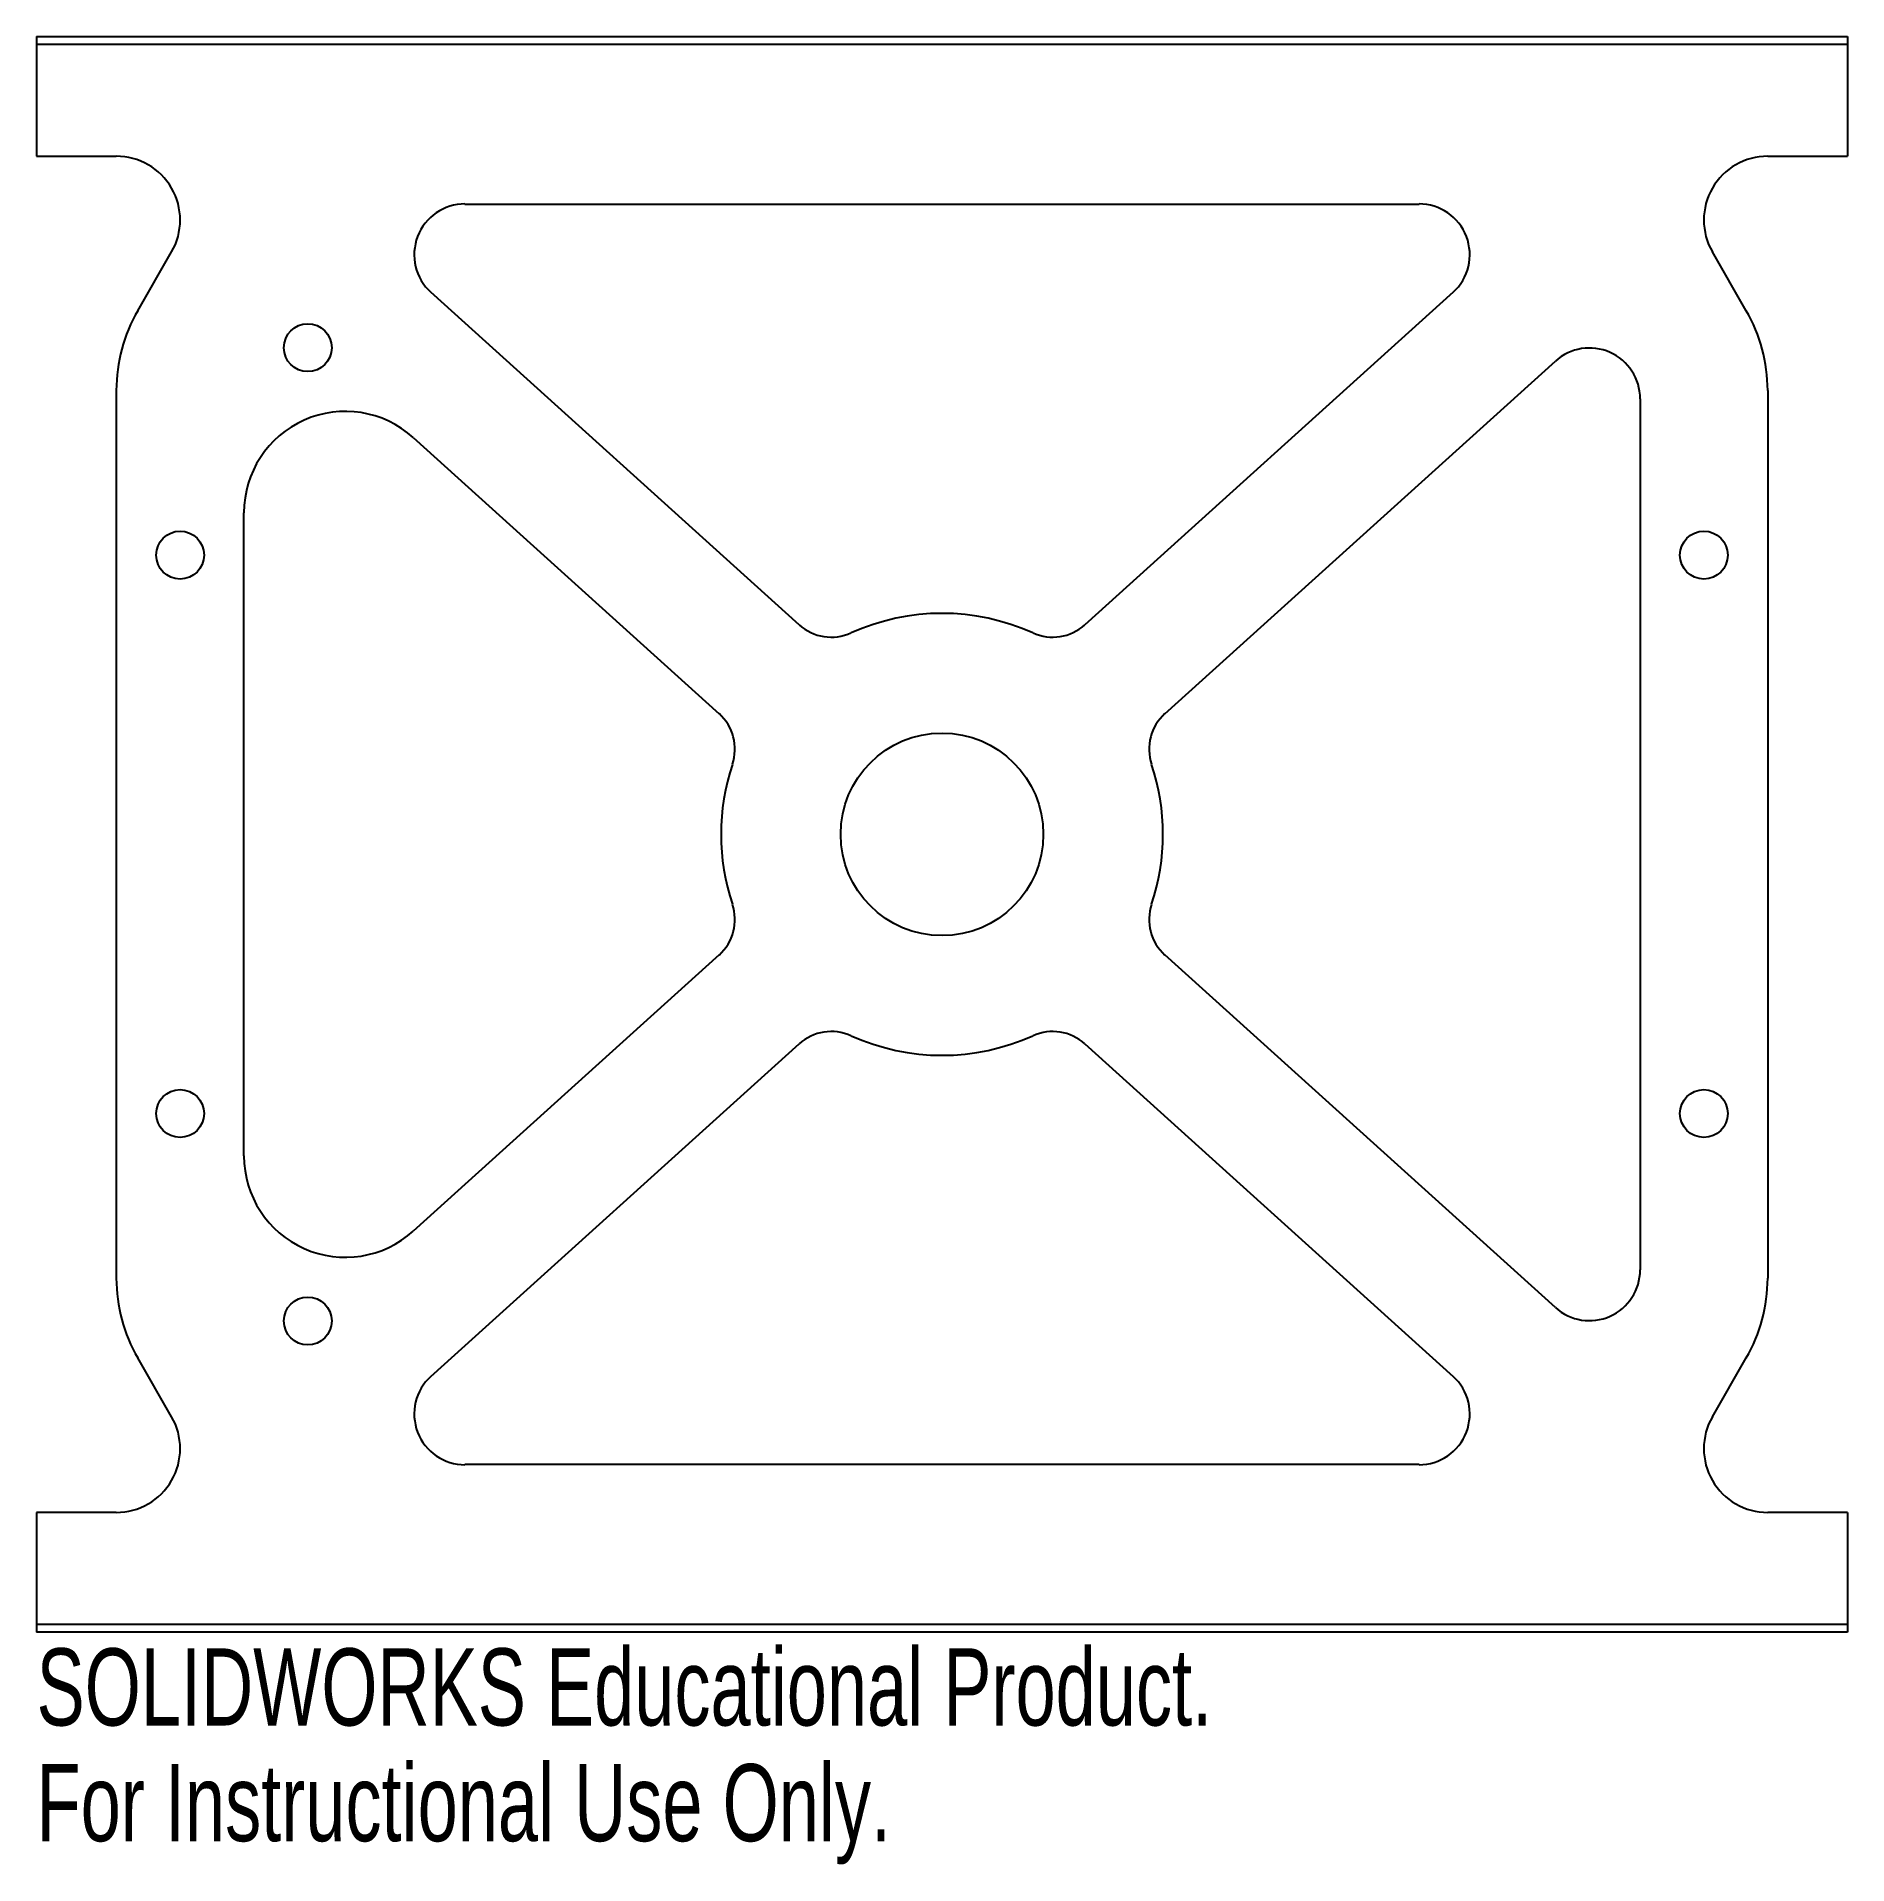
# Model space of a CAD drawing. Header units: millimetres. Extents: x -57 to 57, y -65 to 50.
import ezdxf

# ---------------------------------------------------------------- set-up
doc = ezdxf.new("R2010")
doc.units = ezdxf.units.MM
doc.styles.add('SLDTEXTSTYLE0', font='TXT', dxfattribs={"width": 0.7})

msp = doc.modelspace()

# ---------------------------------------------------------------- linework, layer by layer
at = {"color": 7, "linetype": 'Continuous', "lineweight": 25}
for p, q in [((-56.75, 50), (-56.75, 42.5)), ((-56.75, 50), (56.75, 50)), ((56.75, 49.5), (-56.75, 49.5)), ((56.75, 50), (56.75, 42.5)), ((-56.75, 42.5), (-51.75, 42.5)), ((51.75, 42.5), (56.75, 42.5)), ((-29.9, 39.5), (29.9, 39.5)), ((-50.41, 32.82), (-48.29, 36.5)), ((50.41, 32.82), (48.29, 36.5)), ((-8.95, 13.13), (-32.03, 33.97)), ((32.03, 33.97), (8.95, 13.13)), ((13.97, 7.56), (38.45, 29.66)), ((-51.75, 27.82), (-51.75, -27.82)), ((51.75, 27.82), (51.75, -27.82)), ((43.75, 27.3), (43.75, -27.3)), ((-33.14, 24.87), (-13.97, 7.56)), ((-43.75, -20.16), (-43.75, 20.16)), ((-13.97, -7.56), (-33.14, -24.87)), ((38.45, -29.66), (13.97, -7.56)), ((-32.03, -33.97), (-8.95, -13.13)), ((8.95, -13.13), (32.03, -33.97)), ((-48.29, -36.5), (-50.41, -32.82)), ((48.29, -36.5), (50.41, -32.82)), ((29.9, -39.5), (-29.9, -39.5)), ((-56.75, -42.5), (-56.75, -50)), ((-51.75, -42.5), (-56.75, -42.5)), ((56.75, -42.5), (51.75, -42.5)), ((56.75, -42.5), (56.75, -50)), ((-56.75, -49.5), (56.75, -49.5)), ((56.75, -50), (-56.75, -50))]:
    msp.add_line(p, q, dxfattribs=at)
for centre, radius in [((-39.75, 30.5), 1.5), ((-47.75, 17.5), 1.5), ((47.75, 17.5), 1.5), ((0, 0), 6.35), ((-47.75, -17.5), 1.5), ((47.75, -17.5), 1.5), ((-39.75, -30.5), 1.5)]:
    msp.add_circle(centre, radius, dxfattribs=at)
for centre, radius, start, end in [((-51.75, 38.5), 4, 330, 90), ((51.75, 38.5), 4, 90, 210), ((-29.9, 36.33), 3.18, 90, 227.9225), ((29.9, 36.33), 3.18, 312.0775, 90), ((-41.75, 27.82), 10, 150, 180), ((41.75, 27.82), 10, 0, 30), ((40.58, 27.3), 3.18, 0, 132.0775), ((-37.4, 20.16), 6.35, 47.9225, 180), ((0, 0), 13.85, 65.6928, 114.3072), ((-6.94, 15.36), 3, 227.9225, 294.3072), ((6.94, 15.36), 3, 245.6928, 312.0775), ((-15.98, 5.34), 3, 341.5378, 47.9225), ((15.98, 5.34), 3, 132.0775, 198.4622), ((0, 0), 13.85, 161.5378, 198.4622), ((0, 0), 13.85, 341.5378, 18.4622), ((-15.98, -5.34), 3, 312.0775, 18.4622), ((15.98, -5.34), 3, 161.5378, 227.9225), ((-6.94, -15.36), 3, 65.6928, 132.0775), ((6.94, -15.36), 3, 47.9225, 114.3072), ((0, 0), 13.85, 245.6928, 294.3072), ((-37.4, -20.16), 6.35, 180, 312.0775), ((40.58, -27.3), 3.18, 227.9225, 0), ((-41.75, -27.82), 10, 180, 210), ((41.75, -27.82), 10, 330, 0), ((-29.9, -36.33), 3.18, 132.0775, 270), ((29.9, -36.33), 3.18, 270, 47.9225), ((-51.75, -38.5), 4, 270, 30), ((51.75, -38.5), 4, 150, 270)]:
    msp.add_arc(centre, radius, start, end, dxfattribs=at)

# ---------------------------------------------------------------- texts
at = {"color": 7, "linetype": 'Continuous', "char_height": 4.8336, "attachment_point": 1, "style": 'SLDTEXTSTYLE0'}
for s, insert in [('SOLIDWORKS Educational Product.', (-56.75, -51.02)), ('For Instructional Use Only.', (-56.75, -58.27))]:
    msp.add_mtext(s, dxfattribs=dict(at, insert=insert))

doc.saveas('drawing.dxf')
